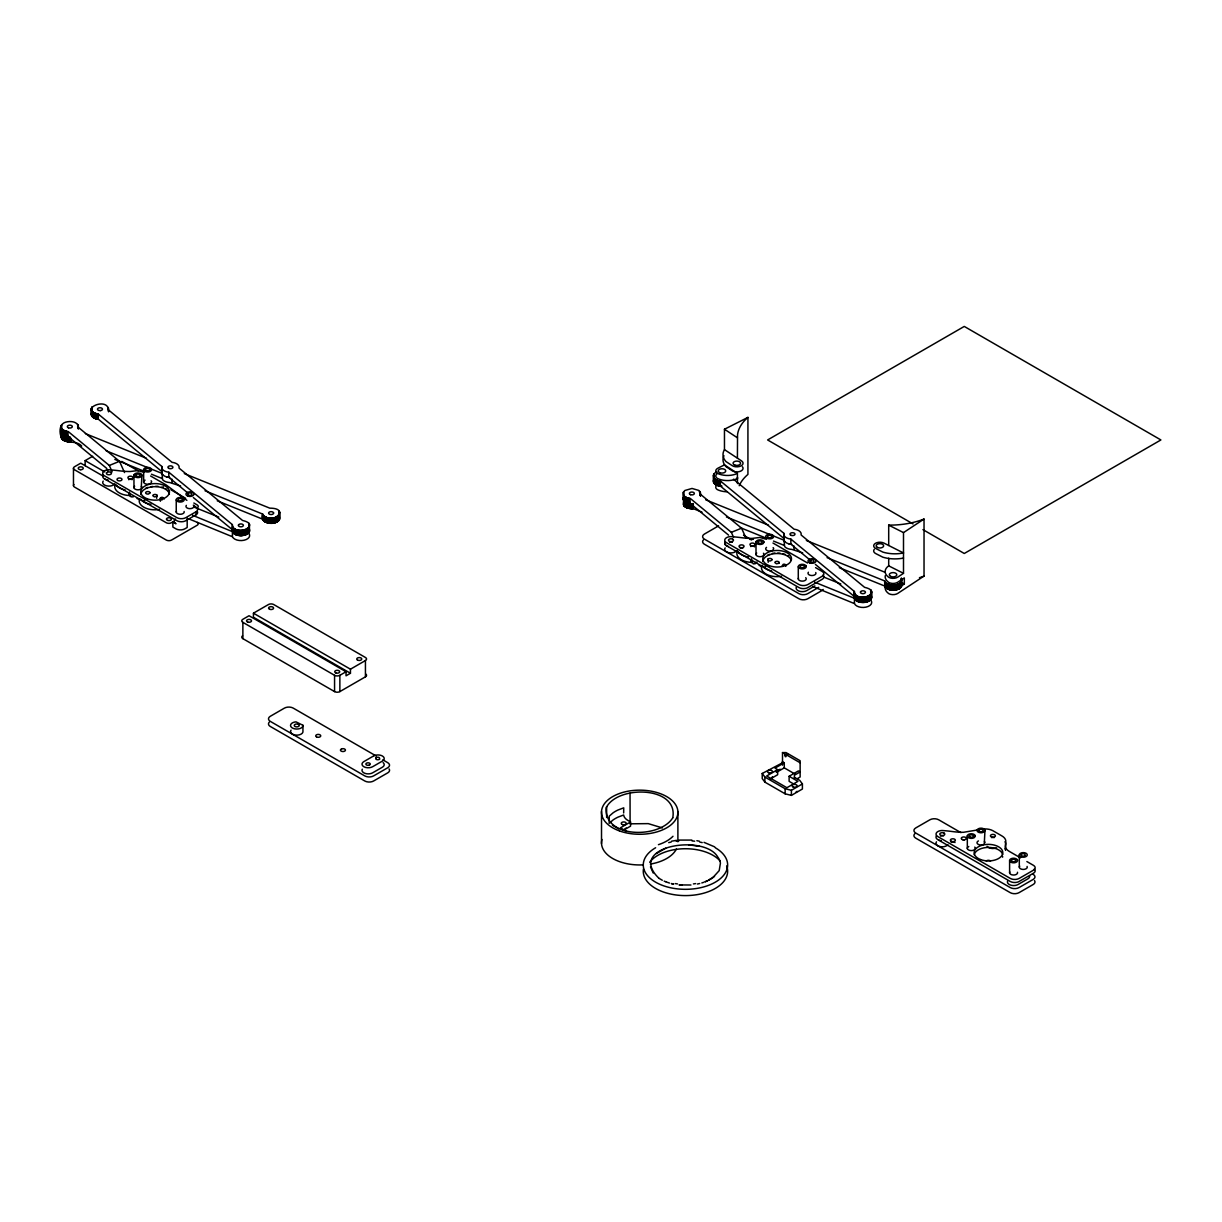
<?xml version="1.0" encoding="UTF-8"?>
<svg xmlns="http://www.w3.org/2000/svg" width="1222" height="1222" viewBox="0 0 1222 1222"><rect width="100%" height="100%" fill="white"/><g stroke="black" fill="none" stroke-linecap="round" stroke-linejoin="round"><path stroke-width="1.5" d="M81.706 446.015C76.39 440.103 67.852 443.983 62.307 439.34C59.42 435.032 58.625 425.699 63.956 422.873C68.417 420.505 78.407 420.903 78.376 427.379L119.527 461.32L124.522 472.563M61.36 437.934L61.436 425.21M61.589 438.423L61.574 424.981M61.91 438.897L61.176 425.959M62.093 439.126L61.864 428.678M62.307 439.34L62.062 428.907M62.536 439.553L62.276 429.136M62.78 439.767L62.505 429.35M63.055 439.966L62.75 429.564M63.33 440.164L63.009 429.762M63.62 440.348L63.3 429.945M63.941 440.531L63.59 430.144M69.058 441.845C72.526 432.328 60.443 440.409 63.911 430.312M64.277 440.699C67.974 435.704 58.671 434.345 61.726 429.823M64.613 440.852L64.247 430.48M64.965 441.005L64.583 430.633M65.346 441.142L64.934 430.786M65.728 441.264L65.316 430.923M66.11 441.386L65.698 431.045M66.507 441.478L66.08 431.167M66.92 441.57L66.477 431.259M67.332 441.661L66.889 431.351M67.76 441.722L67.317 431.442M68.188 441.784L67.729 431.503M68.615 441.814L68.615 436.728M69.501 441.875L69.501 436.773M69.929 441.875L69.929 436.789M70.372 441.86L70.372 438.469M70.815 441.845L70.815 438.454M71.243 441.784L71.243 438.377M77.704 427.822L77.704 424.431M77.872 428.051L77.872 424.66M78.177 428.525L78.04 424.889M78.391 429.014L78.3 425.378M180.627 486.005L169.736 482.537A8.722 5.041 0 0 1 162.587 479.635L161.93 473.357L106.115 450.781M161.732 472.807L161.839 466.468L98.325 414.105C78.116 409.477 107.521 396.371 108.529 409.966L172.042 462.328L174.12 462.71A8.722 5.041 0 0 1 179.13 466.835L179.038 468.087L242.552 520.465C262.745 525.093 233.341 538.184 232.333 524.589L168.819 472.227L166.742 471.845A8.722 5.041 0 0 1 161.732 467.721L161.839 466.468M187.577 492.787L168.819 477.313L168.819 472.227M171.92 482.476L171.92 479.085M702.008 512.171L693.286 508.642L687.39 508.016L683.953 505.755L683.373 492.329L684.839 490.496L692.019 488.449L698.831 490.434L700.42 494.253L741.571 528.179L745.863 537.833M683.633 505.297L683.617 491.84M683.785 505.526L683.373 492.329M684.152 505.984L683.74 495.322M684.351 506.214L683.923 495.552M684.58 506.427L684.32 496.01M684.824 506.641L684.549 496.224M685.099 506.84L684.794 496.422M685.374 507.038L685.053 496.636M685.679 507.222L685.343 496.819M685.985 507.405L685.634 497.003M686.321 507.573L685.954 497.186M686.657 507.726L686.29 497.354M687.024 507.878L686.627 497.507M687.39 508.016L686.993 497.66M687.772 508.138L687.36 497.797M688.154 508.245L687.742 497.919M688.551 508.352L688.123 498.026M688.964 508.444L688.536 498.133M689.391 508.52L688.933 498.225M689.804 508.596L689.361 498.301M690.231 508.642L689.773 498.377M690.674 508.688C694.982 501.539 680.058 503.876 683.77 496.697M691.102 508.719L690.674 503.601M691.545 508.734L691.545 503.647M691.973 508.749L691.973 503.647M692.416 508.734L692.416 503.647M692.859 508.719L692.859 503.617M693.286 508.642L693.286 503.556M699.916 494.925L699.748 491.305M700.084 495.154L700.084 491.763M700.435 495.888L700.221 492.008M700.512 496.147L700.512 492.741M783.776 539.681L783.882 533.327L720.369 480.964C714.901 481.804 710.043 474.075 716.84 471.998M802.686 552.879L791.78 549.396A8.722 5.041 0 0 1 784.631 546.509L783.974 540.216L726.418 516.952M811.072 560.852L790.863 544.187L790.863 539.101L788.786 538.719A8.722 5.041 0 0 1 783.776 534.594L783.882 533.327M793.964 549.35L793.964 545.959M302.949 725.303L302.934 725.96A6.232 3.605 0 0 1 296.411 729.045A6.232 3.605 0 0 1 290.531 725.562A6.232 3.605 0 0 1 296.03 721.866L302.949 725.303L302.934 732.07A6.232 3.605 0 0 1 295.067 735.018A6.232 3.605 0 0 1 291.035 730.13M737.416 458.174L737.538 434.849A61.207 35.346 0 0 1 747.925 417.389L724.463 429.243L724.463 449.62A26.09 15.061 0 0 0 725.944 461.534L732.146 465.613A6.232 3.605 0 0 0 740.944 465.949A6.232 3.605 0 0 0 741.525 460.877L724.463 449.62M716.81 473.999A6.232 3.605 0 0 0 717.299 478.382A15.596 8.997 0 0 0 737.416 478.535L737.462 477.466L737.462 483.576M814.616 582.161L854.453 598.276C857.05 605.058 874.448 603.424 870.706 595.038A8.722 5.041 0 0 1 866.001 602.034A8.722 5.041 0 0 1 854.484 598.52L854.377 596.55L815.395 564.411M790.863 539.101L854.377 591.463C855.4 605.058 884.789 591.952 864.596 587.339L801.082 534.961L801.174 533.708A8.722 5.041 0 0 0 796.164 529.584L794.086 529.202L733.46 479.207M141.92 475.205L141.202 476.611A3.987 2.307 0 0 1 137.506 477.588L136.177 477.359A3.987 2.307 0 0 1 134.099 474.625A3.987 2.307 0 0 1 138.437 473.006A3.987 2.307 0 0 1 141.92 475.205L141.202 488.831A3.987 2.307 0 0 1 137.506 489.808L136.177 489.579A3.987 2.307 0 0 1 134.466 486.356L134.664 486.188M984.978 830.38L984.26 831.785A3.987 2.307 0 0 1 977.814 831.861A3.987 2.307 0 0 1 979.647 828.302A3.987 2.307 0 0 1 984.978 830.38L984.26 844.005A3.987 2.307 0 0 1 978.287 844.387A3.987 2.307 0 0 1 978.425 840.919M164.206 499.004L162.602 497.369A2.184 1.253 0 0 0 161.121 497.491L160.097 499.05A2.184 1.253 0 0 0 161.212 499.737L162.221 499.859M193.351 497.553L232.333 529.676C231.936 538.474 252.817 537.145 248.662 528.164M205.052 490.786L262.608 514.05C257.918 525.491 281.702 526.499 279.258 516.371M774.901 553.047L772.304 553.398M839.3 567.68L884.652 586.01C887.432 592.441 903.501 591.494 901.301 583.245M672.772 817.762C678.592 785.838 617.232 784.921 606.112 807.879C603.867 838.598 659.865 838.75 672.772 817.793M683.678 496.957C681.693 500.852 687.024 503.449 690.216 503.479L728.602 535.144M683.678 502.059L683.327 504.549M61.787 429.854L61.36 432.848L64.247 435.567M61.787 434.94L61.176 437.186M147.786 487.425L146.075 487.945M262.608 514.05C270.551 526.804 291.89 508.23 269.772 508.153L184.293 473.601M827.095 557.66L884.652 580.924C887.554 587.11 902.401 586.621 901.592 578.648M92.246 411.936C88.992 415.74 94.812 419.36 98.325 419.192L161.839 471.555M714.29 478.81C711.051 482.614 716.871 486.234 720.369 486.066L783.882 538.428M672.986 836.26L672.589 836.673A38.203 22.057 0 0 1 659.147 844.433L658.429 844.662M133.213 496.896L130.968 496.819M152.689 486.448L150.902 486.799M755.257 563.77L753.149 563.831M158.035 486.295L155.622 486.371M780.079 553.169L777.589 553.184M755.502 562.548L757.029 562.135M769.753 554.376L768.042 554.803M785.761 566.351L786.25 565.053L784.646 564.243A2.184 1.253 0 0 0 783.165 564.35L782.156 565.923A2.184 1.253 0 0 0 782.722 566.412M756.708 553.062L756.525 553.23A3.987 2.307 0 0 0 758.22 556.453L759.549 556.667A3.987 2.307 0 0 0 763.246 555.705L763.964 554.299A3.987 2.307 0 0 0 763.429 553.23M163.458 486.86L161.503 487.41M658.994 878.328C625.527 846.082 704.193 833.496 717.696 856.912A35.133 20.285 0 0 1 720.43 863.068L719.193 870.629L712.67 877.808M656.397 853.567L665.715 848.19M714.519 876.373L707.706 880.68M888.699 558.21L888.699 565.847A15.596 8.997 0 0 0 888.959 577.456A6.232 3.605 0 0 0 897.758 577.12L903.501 573.332L903.501 532.609L924.031 519.06L924.031 576.081L897.758 593.418A6.232 3.605 0 0 1 888.959 593.755A15.596 8.997 0 0 1 885.232 586.927M900.385 586.591L904.326 583.994L904.326 577.884L897.758 582.222A6.232 3.605 0 0 1 888.959 582.558A15.596 8.997 0 0 1 885.232 575.73M711.815 878.389L708.684 880.191M85.143 465.719L85.143 460.618L92.643 456.295M175.479 518.999A6.232 3.605 0 0 0 174.166 521L174.166 521.443A6.232 3.605 0 0 0 175.983 523.764L172.867 521.977L170.347 523.199A3.742 2.154 0 0 1 166.268 522.726L74.557 469.783A3.742 2.154 0 0 1 74.557 466.728L80.744 463.169L103.244 476.152M193.305 505.144L196.406 507.451A5.728 3.315 0 0 1 195.978 511.789L185.775 517.685A6.354 3.666 0 0 1 176.869 517.639L105.061 476.168A6.232 3.605 0 0 1 102.923 472.364A6.232 3.605 0 0 1 108.193 469.752L109.186 469.767A103.763 59.909 0 0 1 119.741 470.852A44.863 25.906 0 0 0 130.051 471.524L137.75 470.592L144.425 472.425M197.353 511.544A5.728 3.315 0 0 1 195.978 514.844L185.148 521.046A6.354 3.666 0 0 1 176.869 520.694L105.061 479.223M253.443 613.184L350.454 669.198L350.454 673.261L253.443 617.263L253.443 613.184L268.443 604.539A3.742 2.154 0 0 1 273.728 604.539L365.439 657.482A3.742 2.154 0 0 1 365.439 660.537L365.439 676.835L339.869 691.591A3.742 2.154 0 0 1 334.568 691.591L242.873 638.648A3.742 2.154 0 0 1 242.552 635.807M346.04 671.733L249.044 615.735L242.873 619.294A3.742 2.154 0 0 0 242.873 622.349L334.568 675.308A3.742 2.154 0 0 0 339.869 675.308L346.04 671.733L346.04 675.812L350.454 673.261M350.454 669.198L365.439 660.537M718.567 525.888L704.422 534.045A6.232 3.605 0 0 0 704.437 539.146L798.928 593.663A6.232 3.605 0 0 0 807.742 593.663L818.709 587.339M814.891 585.903L806.764 590.593A6.232 3.605 0 0 1 799.127 591.127A6.232 3.605 0 0 1 796.393 586.972M623.327 830.318L630.567 826.148L630.567 821.963L620.425 827.813L626.672 831.418M794.407 777.284L799.707 780.339L802.411 783.928L802.411 789.015L791.398 795.385L785.15 793.826L764.865 782.111L762.223 778.551L762.223 773.465L781.622 763.276L782.508 761.749L784.264 762.772L784.264 767.859L795.247 774.198M784.264 762.772L775.008 768.119L777.65 769.646L777.65 774.733L769.784 779.285M777.65 769.646L766.637 776.001L786.907 787.716L797.935 781.347L789.122 776.26L789.122 781.347L793.521 783.898M775.894 771.678L780.186 769.203M776.55 772.319L784.264 767.859M789.122 776.26L798.378 770.914L800.135 771.937L794.407 775.237L794.407 778.628M797.279 778.674L800.135 777.024L800.135 760.726L786.036 752.584L782.508 752.584L782.508 765.14M762.223 773.465L764.865 777.024L785.15 788.74L791.398 790.298L802.411 783.928M784.936 554.192L783.317 554.223M68.172 431.519L109.308 465.445L119.527 461.32M690.216 498.393L731.352 532.318L741.571 528.179M701.825 882.926L703.872 882.253M623.663 812.951L623.739 807.834L617.904 810.049A34.445 19.888 0 0 0 613.032 812.859L609.228 816.189L609.182 823.353L613.032 819.993A34.445 19.888 0 0 1 617.904 817.182L623.663 814.982A14.74 8.508 0 0 0 627.925 820.436L630.567 821.963M699.717 883.521L697.365 884.056M671.611 841.179L676.545 840.354M903.501 558.057L901.821 558.362A26.09 15.061 0 0 1 882.88 557.201L875.792 553.612A6.232 3.605 0 0 1 874.295 549.32M978.99 829.723L963.41 832.304A44.863 25.906 0 0 1 953.099 831.632A103.763 59.909 0 0 0 942.544 830.532L941.551 830.532A6.232 3.605 0 0 0 936.281 833.129A6.232 3.605 0 0 0 938.42 836.933L1010.243 878.404A6.354 3.666 0 0 0 1019.133 878.45L1033.247 870.308A5.957 3.437 0 0 0 1033.247 865.222L1026.862 861.541M693.409 883.918L695.624 883.598M690.949 885.003L679.035 884.927M166.788 489.167L165.718 489.029M788.755 556.056L787.274 555.628M679.065 840.079L691.851 840.079M129.425 492.115L129.425 495.506L130.662 495.979M751.469 558.989L751.469 562.38L752.706 562.853M888.699 545.486L888.699 525.124L893.801 525.048A61.207 35.346 0 0 0 924.031 519.06M630.048 793.124L630.094 823.811L648.256 823.628L662.385 827.92M688.765 844.784L699.412 846.357M679.967 885.003L682.151 885.171M675.292 883.598L677.507 883.918M788.786 543.805L790.863 544.187M166.742 476.931L168.819 477.313M696.861 840.721L699.305 841.179M761.337 566.718L761.535 566.764A15.58 8.997 0 0 0 781.591 576.265M139.476 499.89L139.293 499.844A15.58 8.997 0 0 0 159.547 509.391M669.503 883.048L666.051 881.887M783.546 554.284L782.737 553.933M169.14 491.488L168.483 490.969M704.009 842.355L714.763 846.907M705.659 499.767L768.455 525.155M806.352 540.475L884.85 572.202M740.379 527.69L766.545 538.26M773.511 541.086L783.974 545.317M823.506 576.967L840.828 583.979M812.874 586.56L854.484 603.622A8.722 5.041 0 0 0 866.001 607.135A8.722 5.041 0 0 0 870.751 600.124M85.357 433.596L146.411 458.281M114.837 459.411L144.486 471.387M151.467 474.212L161.93 478.444M217.256 500.806L262.608 519.136M194.527 507.298L218.784 517.105M192.572 515.287L232.44 531.646A8.722 5.041 0 0 0 243.957 535.175A8.722 5.041 0 0 0 248.708 528.164M189.105 518.983L232.44 536.748A8.722 5.041 0 0 0 243.957 540.261A8.722 5.041 0 0 0 248.708 533.25M664.142 881.108L665.715 881.749M64.277 435.612L68.172 436.621L106.558 468.27L107.994 471.478M888.699 525.124L903.501 532.609M888.699 565.847L903.501 573.332M901.271 582.436L904.326 583.994M156.691 494.91L156.019 494.589A2.184 1.253 0 0 0 152.811 495.735L154.384 496.911L156.798 496.407A2.184 1.253 0 0 0 156.691 494.91L156.691 498.301M766.469 539.299L759.794 537.466L752.095 538.398A44.863 25.906 0 0 1 741.785 537.726A103.763 59.909 0 0 0 731.23 536.641L730.237 536.626A6.232 3.605 0 0 0 724.967 539.223A6.232 3.605 0 0 0 727.105 543.026L798.928 584.513A6.354 3.666 0 0 0 807.818 584.559L821.932 576.402A5.957 3.437 0 0 0 821.932 571.316L815.563 567.634M913.033 523.917L767.615 439.951L964.265 326.427L1160.9 439.951L964.265 553.49L922.946 529.63M772.976 543.042L807.589 563.037M743.541 535.221L751.622 539.895M1020.492 857.859L1009.341 851.413A13.091 7.561 0 0 1 1005.37 845.273L1005.767 841.989A13.091 7.561 0 0 0 1001.796 835.863L992.86 830.7A10.983 6.339 0 0 0 982.457 829.142M960.935 832.64L938.695 819.794A6.232 3.605 0 0 0 929.881 819.794L915.736 827.951A6.232 3.605 0 0 0 915.736 833.037L1010.243 887.569A6.232 3.605 0 0 0 1019.056 887.569L1033.17 879.428A6.232 3.605 0 0 0 1033.17 874.341M782.508 752.584L800.135 762.772M150.642 476.015L166.192 484.981L186.89 500.363M121.803 461.427L138.178 470.882M170.927 489.793L185.668 498.301M193.855 503.021L197.139 504.915A3.742 2.154 0 0 1 197.139 507.97M85.143 460.618L104.832 471.982M612.39 825.217L618.806 828.913M376.3 756.067L293.249 708.118A6.232 3.605 0 0 0 284.436 708.118L270.306 716.291A6.232 3.605 0 0 0 270.306 721.377L364.798 775.909A6.232 3.605 0 0 0 373.611 775.909L387.725 767.752A6.232 3.605 0 0 0 387.725 762.665L382.822 759.84M938.42 839.988L1010.243 881.459A6.354 3.666 0 0 0 1018.506 881.81L1033.812 873.012A5.957 3.437 0 0 0 1034.301 869.01M659.101 878.389L662.324 880.252M724.463 429.243L737.416 437.797M737.416 473.433L724.463 464.879L717.894 468.209A6.232 3.605 0 0 0 717.299 473.281A15.596 8.997 0 0 0 737.416 473.433L737.416 478.535M137.078 498.576L139.171 499.309M759.122 565.45L761.214 566.183M653.22 873.027L650.486 866.887M787.946 754.524L786.937 753.791L786.54 754.646M805.726 577.685L806.169 578.357A3.987 2.307 0 0 1 801.999 581.137A3.987 2.307 0 0 1 798.516 578.052M783.974 540.216L784.631 541.422M161.93 473.357L162.587 474.548M731.352 532.318L733.505 537.13M109.308 465.445L112.164 471.875M751.499 559.432L751.515 562.487M129.456 492.573L129.471 495.628M1019.301 854.835L1019.301 867.055M1009.601 860.639L1009.601 872.859M967.32 835.817L967.32 848.526M901.683 578.877L901.653 586.224M901.454 578.388L901.408 586.713M901.301 578.143L901.256 586.957M901.088 582.1L900.889 587.415M900.675 582.543L900.675 587.629M900.431 582.757L900.431 587.843M900.186 582.97L900.186 588.057M899.911 583.169L899.911 588.256M899.621 583.352L899.621 588.454M899.331 583.536L899.331 588.637M899.01 583.719L899.01 588.805M898.674 583.872L898.674 588.973M898.323 584.04L898.323 589.126M897.971 584.177L897.971 589.264M897.59 584.315L897.59 589.401M897.208 584.437L897.208 589.523M896.811 584.544L896.811 589.63M896.413 584.651L896.413 589.737M896.001 584.727L896.001 589.829M895.589 584.803L895.589 589.905M895.161 584.88L895.161 589.966M894.733 584.926L894.733 590.012M894.29 584.971L894.29 590.058M893.862 584.987L893.862 590.089M893.419 585.002L893.419 590.104M892.977 585.002L892.977 590.104M892.549 585.002L892.549 590.089M892.106 584.971L892.106 590.058M891.678 584.926L891.678 590.027M891.235 584.88L891.235 589.982M890.823 584.819L890.823 589.905M890.395 584.742L890.395 589.844M889.983 584.666L889.983 589.752M889.585 584.559L889.585 589.646M889.188 584.452L889.188 589.539M888.791 584.33L888.791 589.416M888.425 584.192L888.425 589.294M888.058 584.055L888.058 589.141M887.707 583.902L887.707 588.989M887.371 583.734L887.371 588.836M887.05 583.566L887.05 588.653M886.744 583.383L886.744 588.469M886.454 583.2L886.454 588.286M886.194 583.001L886.194 588.087M885.935 582.787L885.935 587.874M885.69 582.573L885.69 587.66M885.476 582.359L885.476 587.446M885.11 581.901L885.278 587.217M884.942 581.657L884.942 586.759M884.652 580.924L884.804 586.514M871.637 591.891L871.637 597.757M871.454 591.143L871.423 598.49M871.21 590.654L871.179 598.979M870.904 590.18L870.858 599.452M870.706 589.951L870.66 599.666M870.446 594.808L870.446 599.895M870.217 595.022L870.217 600.109M869.972 595.221L869.972 600.323M869.697 595.42L869.697 600.521M869.407 595.618L869.407 600.705M869.117 595.801L869.117 600.888M868.796 595.985L868.796 601.071M868.46 596.137L868.46 601.239M868.109 596.305L868.109 601.392M867.757 596.443L867.757 601.53M867.376 596.58L867.376 601.667M866.994 596.703L866.994 601.789M866.612 596.81L866.612 601.911M866.199 596.916L866.199 602.003M865.787 597.008L865.787 602.095M865.375 597.084L865.375 602.171M864.947 597.146L864.947 602.232M864.519 597.191L864.519 602.293M864.091 597.237L864.091 602.324M863.649 597.268L863.649 602.354M863.206 597.283L863.206 602.37M862.778 597.283L862.778 602.37M862.335 597.268L862.335 602.354M861.892 597.253L861.892 602.339M861.464 597.207L861.464 602.293M861.036 597.161L861.036 602.247M860.609 597.1L860.609 602.186M860.181 597.023L860.181 602.11M859.769 596.947L859.769 602.034M859.372 596.84L859.372 601.927M858.974 596.733L858.974 601.82M858.592 596.611L858.592 601.698M858.211 596.473L858.211 601.575M857.844 596.336L857.844 601.423M857.493 596.183L857.493 601.27M857.157 596.015L857.157 601.117M856.836 595.847L856.836 600.949M856.53 595.664L856.53 600.766M856.24 595.481L856.24 600.567M855.965 595.282L855.965 600.369M855.721 595.068L855.721 600.17M855.476 594.854L855.476 599.956M855.064 594.411L855.263 599.727M854.881 594.182L854.881 599.269M854.575 593.709L854.728 599.04M854.377 591.463L854.453 603.363M854.254 591.708L854.239 597.802M798.287 566.733L798.287 578.953M791.398 790.298L791.398 795.385M785.15 788.74L785.15 793.826M768.195 558.897L768.195 562.288M764.865 777.024L764.865 782.111M756.006 541.926L756.006 554.62M747.925 417.389L747.925 474.411A61.207 35.346 0 0 0 739.203 485.73M720.369 480.964L720.369 486.066M719.926 480.949L719.926 486.035M719.514 480.888L719.514 485.974M719.086 480.796L719.086 485.898M718.673 480.704L718.673 485.806M718.276 480.613L718.276 485.699M717.894 480.49L717.894 485.592M717.513 480.368L717.513 485.455M717.131 480.231L717.131 485.317M716.779 480.078L716.779 485.18A6.232 3.605 0 0 0 717.299 489.579A15.596 8.997 0 0 0 727.319 491.779M716.428 479.925L716.428 485.012M716.107 479.757L716.107 484.859M715.787 479.589L715.787 484.676M715.496 479.406L715.496 484.492M715.206 479.207L715.206 484.294M714.946 479.009L714.946 484.095M714.702 478.795L714.702 483.881M714.473 478.581L714.473 483.668M714.091 473.953L714.259 483.454M713.923 474.182L713.892 482.98M713.633 474.655L713.74 482.751M713.434 475.159L713.419 482.003M677.889 811.515L677.889 841.79M606.631 806.642L606.647 817.503M601.514 811.515L601.514 843.592M339.869 675.308L339.869 691.591M334.568 675.308L334.568 691.591M279.731 512.262L279.701 519.106M279.548 511.774L279.502 519.61M279.258 511.285L279.212 520.083M279.028 515.226L279.028 520.312M278.845 515.455L278.845 520.541M278.631 515.669L278.631 520.755M278.387 515.883L278.387 520.984M278.142 516.096L278.142 521.183M277.868 516.295L277.868 521.382M277.577 516.478L277.577 521.58M277.287 516.662L277.287 521.763M276.966 516.845L276.966 521.931M276.63 517.013L276.63 522.1M276.279 517.166L276.279 522.252M275.912 517.303L275.912 522.405M275.546 517.441L275.546 522.527M275.164 517.563L275.164 522.649M274.767 517.67L274.767 522.772M274.37 517.777L274.37 522.863M273.957 517.868L273.957 522.955M273.529 517.945L273.529 523.031M273.117 518.006L273.117 523.092M272.689 518.052L272.689 523.153M272.246 518.097L272.246 523.184M271.819 518.128L271.819 523.215M271.376 518.128L271.376 523.23M270.933 518.128L270.933 523.23M270.49 518.128L270.49 523.215M270.062 518.097L270.062 523.184M269.619 518.067L269.619 523.153M269.191 518.006L269.191 523.108M268.764 517.945L268.764 523.047M268.351 517.884L268.351 522.97M267.939 517.792L267.939 522.879M267.526 517.685L267.526 522.787M267.144 517.578L267.144 522.68M266.747 517.456L266.747 522.558M266.381 517.334L266.381 522.42M266.014 517.181L266.014 522.283M265.663 517.028L265.663 522.13M265.327 516.875L265.327 521.962M265.006 516.692L265.006 521.794M264.7 516.509L264.7 521.611M264.41 516.326L264.41 521.412M264.135 516.127L264.135 521.214M263.891 515.913L263.891 521.015M263.433 515.485L263.647 520.801M263.234 515.256L263.234 520.343M262.898 514.798L263.051 520.114M262.638 514.309L262.761 519.64M249.41 524.269L249.471 531.371M249.166 523.78L249.273 531.86M249.028 523.535L248.983 532.349M248.845 523.306L248.814 532.578M248.616 527.705L248.402 533.021M248.173 528.148L248.173 533.235M247.929 528.362L247.929 533.449M247.654 528.561L247.654 533.647M247.363 528.744L247.363 533.846M247.058 528.927L247.058 534.029M246.752 529.111L246.752 534.197M246.416 529.279L246.416 534.365M246.065 529.432L246.065 534.518M245.714 529.569L245.714 534.671M245.332 529.706L245.332 534.793M244.95 529.829L244.95 534.915M244.553 529.936L244.553 535.037M244.156 530.043L244.156 535.129M243.743 530.134L243.743 535.221M243.331 530.211L243.331 535.297M242.903 530.272L242.903 535.358M242.873 622.349L242.873 638.648M242.475 530.333L242.475 535.419M242.048 530.363L242.048 535.465M241.605 530.394L241.605 535.48M241.162 530.409L241.162 535.496M240.734 530.409L240.734 535.496M240.291 530.394L240.291 535.496M239.848 530.379L239.848 535.465M239.42 530.333L239.42 535.435M238.993 530.287L238.993 535.373M238.565 530.226L238.565 535.312M238.137 530.149L238.137 535.251M237.725 530.073L237.725 535.16M237.328 529.966L237.328 535.068M236.931 529.859L236.931 534.946M236.549 529.737L236.549 534.839M236.167 529.615L236.167 534.701M235.8 529.462L235.8 534.564M235.449 529.309L235.449 534.411M235.113 529.157L235.113 534.243M234.792 528.973L234.792 534.075M234.487 528.805L234.487 533.892M234.196 528.607L234.196 533.693M233.921 528.408L233.921 533.495M233.662 528.21L233.662 533.296M233.433 527.996L233.433 533.082M233.219 527.767L233.219 532.868M233.02 527.553L233.02 532.639M232.669 527.079L232.837 532.41M232.424 526.59L232.409 536.489M232.333 524.589L232.317 531.433M195.978 511.789L195.978 514.844M187.18 518.143L187.18 527.476L184.797 528.866A6.232 3.605 0 0 1 175.983 528.866L172.867 527.064L172.867 521.977M176.243 499.874L176.243 512.079M160.372 497.858L160.372 501.249M143.646 469.615L143.646 481.835M133.962 475.053L133.962 487.746M108.437 407.949L108.621 411.845M108.193 407.476L108.33 411.111M98.325 414.105L98.325 419.192M97.882 414.075L97.882 419.177M97.454 414.014L97.454 419.1M97.042 413.937L97.042 419.024M96.63 413.846L96.63 418.932M96.233 413.739L96.233 418.825M95.835 413.616L95.835 418.718M95.453 413.494L95.453 418.596M95.087 413.357L95.087 418.459M94.736 413.219L94.736 418.306M94.384 413.051L94.384 418.153M94.063 412.883L94.063 417.985M93.743 412.715L93.743 417.802M93.437 412.532L93.437 417.618M93.162 412.333L93.162 417.42M92.903 412.135L92.903 417.221M92.643 411.921L92.643 417.008M92.414 411.707L92.414 416.794M92.246 406.85L92.215 416.58M92.047 407.079L92.017 416.351M91.726 407.552L91.696 415.877M91.482 408.041L91.467 415.388M91.268 408.79L91.268 414.64M73.473 468.255L73.473 485.562M197.46 522.436A3.742 2.154 0 0 1 197.139 525.277L171.569 540.048A3.742 2.154 0 0 1 166.268 540.048L74.557 487.089A3.742 2.154 0 0 1 73.977 484.492M114.654 483.927A6.232 3.605 0 0 1 106.451 485.806A6.232 3.605 0 0 1 103.198 481.071M108.025 479.956A6.232 3.605 0 0 1 103.198 474.961M626.138 827.92A2.49 1.436 0 0 1 624.977 828.791M676.392 849.046A38.203 22.057 0 0 1 650.364 864.076M643.307 864.855A38.203 22.057 0 0 1 601.972 839.453M772.441 776.642A2.49 1.436 0 0 1 771.708 777.666M797.034 791.276A2.49 1.436 0 0 1 795.873 792.146M129.425 495.506A15.58 8.997 0 0 1 115.128 484.492M125.224 489.946A15.58 8.997 0 0 1 115.662 484.508M169.736 477.435A8.722 5.041 0 0 1 161.808 472.853M145.067 480.139A3.987 2.307 0 0 0 144.929 483.607A3.987 2.307 0 0 0 150.902 483.24L151.62 481.835A3.987 2.307 0 0 0 151.085 480.765M141.385 486.356A3.987 2.307 0 0 1 141.92 487.425M128.646 479.666A2.49 1.436 0 0 1 132.175 479.666M193.718 505.648A3.987 2.307 0 0 1 189.639 508.658A3.987 2.307 0 0 1 186.34 505.358M184.125 511.483A3.987 2.307 0 0 1 179.94 514.263A3.987 2.307 0 0 1 176.472 511.178M144.761 500.669A14.343 8.279 0 0 1 144.15 500.272M140.79 494.498A14.343 8.279 0 0 1 154.95 486.646A14.343 8.279 0 0 1 169.415 494.33M150.963 504.396A15.58 8.997 0 0 1 149.16 504.044M148.412 503.861A15.58 8.997 0 0 1 140.637 499.218M366.035 674.223A3.742 2.154 0 0 1 365.439 676.835M715.282 847.747A42.174 24.348 0 0 1 715.282 882.192A42.174 24.348 0 0 1 655.634 882.192A42.174 24.348 0 0 1 655.634 847.747M668.709 842.615A42.174 24.348 0 0 1 671.168 842.05M676.255 841.21A42.174 24.348 0 0 1 678.852 840.919M692.049 840.919A42.174 24.348 0 0 1 694.661 841.21M699.748 842.05A42.174 24.348 0 0 1 702.207 842.615M726.616 865.924A42.174 24.348 0 0 1 688.108 895.543A42.174 24.348 0 0 1 643.459 868.934M649.676 862.289A38.982 22.515 0 0 1 684.228 848.74A38.982 22.515 0 0 1 720.201 861.021M269.314 722.126A6.232 3.605 0 0 0 270.306 726.464L364.798 780.995A6.232 3.605 0 0 0 373.611 780.995L387.725 772.854A6.232 3.605 0 0 0 389.085 768.928M362.277 769.203A6.232 3.605 0 0 0 364.996 773.358A6.232 3.605 0 0 0 372.634 772.823L382.394 767.202A6.232 3.605 0 0 0 383.082 762.589M766.53 547.364A3.987 2.307 0 0 0 767.294 550.633A3.987 2.307 0 0 0 772.946 550.099L773.663 548.709A3.987 2.307 0 0 0 773.129 547.624M750.69 546.54A2.49 1.436 0 0 1 754.616 546.83M815.761 572.522A3.987 2.307 0 0 1 811.698 575.531A3.987 2.307 0 0 1 808.384 572.232M765.644 566.733A14.343 8.279 0 0 1 765.125 566.305M762.833 561.372A14.343 8.279 0 0 1 776.107 553.551A14.343 8.279 0 0 1 791.214 560.165M740.303 548.128A2.49 1.436 0 0 1 742.793 548.128M822.986 575.104A5.957 3.437 0 0 1 822.498 579.121L807.192 587.919A6.354 3.666 0 0 1 798.928 587.553L727.105 546.081A6.232 3.605 0 0 1 725.242 541.835A6.232 3.605 0 0 0 728.419 546.524M729.717 542.018A2.49 1.436 0 0 1 732.207 542.018M703.444 539.88A6.232 3.605 0 0 0 704.437 544.233L798.928 598.765A6.232 3.605 0 0 0 807.742 598.765L821.856 590.608A6.232 3.605 0 0 0 823.2 589.447M736.606 550.74A6.232 3.605 0 0 1 728.419 552.634A6.232 3.605 0 0 1 725.15 547.899M729.641 541.972A2.49 1.436 0 0 1 732.131 541.972M791.78 544.309A8.722 5.041 0 0 1 783.852 539.727M914.759 833.786A6.232 3.605 0 0 0 915.736 838.139L1010.243 892.656A6.232 3.605 0 0 0 1019.056 892.656L1033.17 884.514A6.232 3.605 0 0 0 1034.515 880.588M1007.524 881.306A6.232 3.605 0 0 0 1010.762 885.14A6.232 3.605 0 0 0 1018.079 884.499L1027.824 878.862A6.232 3.605 0 0 0 1029.627 876.006M996.663 847.778A6.232 3.605 0 0 1 987.086 846.342M991.668 837.635A2.49 1.436 0 0 1 994.158 837.635M947.921 844.646A6.232 3.605 0 0 1 939.733 846.525A6.232 3.605 0 0 1 936.464 841.805M986.23 861.052A2.49 1.436 0 0 1 986.628 860.746L987.132 860.517A2.49 1.436 0 0 1 990.538 861.052M1005.202 848.297A13.106 7.561 0 0 1 1005.691 849.886M941.307 840.675A6.232 3.605 0 0 1 936.464 835.695M940.512 836.138A2.49 1.436 0 0 1 943.521 835.909M1017.483 872.264A3.987 2.307 0 0 1 1013.298 875.028A3.987 2.307 0 0 1 1009.83 871.943M1027.076 866.429A3.987 2.307 0 0 1 1022.997 869.438A3.987 2.307 0 0 1 1019.698 866.123M984.443 841.53A3.987 2.307 0 0 1 984.978 842.6M968.771 846.495A3.987 2.307 0 0 0 969.535 850.359L970.864 850.573A3.987 2.307 0 0 0 974.56 849.611L975.278 848.205A3.987 2.307 0 0 0 974.744 847.136M963.119 840.064A2.49 1.436 0 0 1 964.418 840.064M1002.712 856.653A14.343 8.279 0 0 1 1002.575 857.172M974.224 854.758A14.343 8.279 0 0 1 988.308 847.426A14.343 8.279 0 0 1 1002.682 854.575M951.098 842.248A2.49 1.436 0 0 1 955.024 842.554M1004.988 841.714A13.091 7.561 0 0 1 1005.813 844.478L1005.309 848.893A13.091 7.561 0 0 0 1005.431 850.023M748.582 557.033A15.58 8.997 0 0 1 746.505 556.652M746 556.529A15.58 8.997 0 0 1 737.905 551.672M737.233 550.48A15.58 8.997 0 0 0 737.446 550.923A15.58 8.997 0 0 0 751.469 562.38M749.88 539.421A15.58 8.997 0 0 1 753.424 539.33M771.708 571.025A15.58 8.997 0 0 1 762.131 565.206M721.973 486.096A15.596 8.997 0 0 1 720.308 485.669M718.75 485.134A15.596 8.997 0 0 1 717.299 484.492M723.928 455.684A26.09 15.061 0 0 0 725.944 466.621L732.146 470.699A6.232 3.605 0 0 0 740.288 471.325A6.232 3.605 0 0 0 742.426 466.743M924.031 576.081A61.207 35.346 0 0 1 919.448 577.701M887.844 587.828A15.596 8.997 0 0 1 886.912 586.927M897.758 588.332A6.232 3.605 0 0 1 896.536 588.943M890.319 589.187A6.232 3.605 0 0 1 888.959 588.668M784.784 755.165C785.425 759.29 787.64 754.264 784.784 755.165M273.606 513.011L273.346 513.744A2.49 1.436 0 0 1 270.612 514.508L270.001 514.386A2.49 1.436 0 0 1 268.748 513.546L268.626 513.179A2.49 1.436 0 0 1 270.978 511.667A2.49 1.436 0 0 1 273.606 513.011M151.62 469.615L150.902 471.02A3.987 2.307 0 0 1 144.456 471.096A3.987 2.307 0 0 1 146.289 467.522A3.987 2.307 0 0 1 151.62 469.615M763.964 542.079L763.246 543.485A3.987 2.307 0 0 1 759.549 544.447L758.22 544.233A3.987 2.307 0 0 1 756.143 541.499A3.987 2.307 0 0 1 760.481 539.88A3.987 2.307 0 0 1 763.964 542.079M773.663 536.489L772.946 537.879A3.987 2.307 0 0 1 766.5 537.955A3.987 2.307 0 0 1 768.333 534.396A3.987 2.307 0 0 1 773.663 536.489M975.278 835.985L974.56 837.391A3.987 2.307 0 0 1 970.864 838.353L969.535 838.139A3.987 2.307 0 0 1 967.457 835.405A3.987 2.307 0 0 1 971.796 833.786A3.987 2.307 0 0 1 975.278 835.985M238.504 524.956L238.397 525.323A2.49 1.436 0 0 0 239.069 526.361L239.573 526.59A2.49 1.436 0 0 0 242.598 526.422L243.27 525.781A2.49 1.436 0 0 0 241.605 523.994A2.49 1.436 0 0 0 238.504 524.956M860.548 591.83L860.441 592.196A2.49 1.436 0 0 0 861.113 593.235L861.617 593.464A2.49 1.436 0 0 0 864.641 593.296L865.329 592.655A2.49 1.436 0 0 0 863.649 590.868A2.49 1.436 0 0 0 860.548 591.83M187.898 493.673L188.02 494.757A2.184 1.268 0 0 0 190.006 495.399A2.184 1.268 0 0 0 191.9 494.681L191.442 493.245A2.184 1.268 0 0 0 187.898 493.673M375.75 758.007L375.857 759.091A2.184 1.268 0 0 0 377.842 759.733A2.184 1.268 0 0 0 379.752 759.015L379.278 757.579A2.184 1.268 0 0 0 375.734 758.007M809.942 560.547L810.064 561.631A2.184 1.268 0 0 0 812.05 562.273A2.184 1.268 0 0 0 813.944 561.555L813.485 560.104A2.184 1.268 0 0 0 809.942 560.547M1021.256 854.453L1021.378 855.537A2.184 1.268 0 0 0 1023.364 856.179A2.184 1.268 0 0 0 1025.258 855.446L1024.8 854.01A2.184 1.268 0 0 0 1021.256 854.453M150.016 492.863L148.626 493.993A2.184 1.253 0 0 1 145.8 493.276A2.184 1.253 0 0 1 147.037 491.641A2.184 1.253 0 0 1 149.863 492.344L150.016 492.863M772.06 559.737L770.67 560.867A2.184 1.253 0 0 1 767.859 560.15A2.184 1.253 0 0 1 769.081 558.515A2.184 1.253 0 0 1 771.907 559.218L772.06 559.737M373.565 755.99L363.82 761.627A6.232 3.605 0 0 0 363.82 766.713A6.232 3.605 0 0 0 372.634 766.713L382.394 761.092A6.232 3.605 0 0 0 382.394 755.99A6.232 3.605 0 0 0 373.565 755.99M778.842 563.281L776.428 563.785L774.855 562.594A2.184 1.253 0 0 1 778.063 561.463L778.735 561.784A2.184 1.253 0 0 1 778.842 563.281M341.702 748.857L341.182 749.086A2.49 1.436 0 0 0 342.099 751.454A2.49 1.436 0 0 0 345.429 749.972A2.49 1.436 0 0 0 341.702 748.857M706.988 881.001L705.201 881.749L706.988 881.001M181.314 500.837L180.337 501.005A2.184 1.253 0 0 1 178.152 499.355A2.184 1.253 0 0 1 181.604 498.775A2.184 1.253 0 0 1 181.314 500.837M803.358 567.711L802.38 567.879A2.184 1.253 0 0 1 800.196 566.229A2.184 1.253 0 0 1 803.648 565.633A2.184 1.253 0 0 1 803.358 567.711M369.151 765.171L368.173 765.339A2.184 1.253 0 0 1 365.989 763.689A2.184 1.253 0 0 1 369.441 763.093A2.184 1.253 0 0 1 369.151 765.171M1014.672 861.617L1013.695 861.785A2.184 1.253 0 0 1 1011.511 860.135A2.184 1.253 0 0 1 1014.963 859.54A2.184 1.253 0 0 1 1014.672 861.617M100.479 410.592L99.196 410.546A2.49 1.436 0 0 1 98.02 408.285A2.49 1.436 0 0 1 102.098 408.423A2.49 1.436 0 0 1 100.479 410.592M80.744 469.706L80.087 469.645A2.49 1.436 0 0 1 78.437 467.705A2.49 1.436 0 0 1 81.981 467.018L82.5 467.247A2.49 1.436 0 0 1 83.035 468.805A2.49 1.436 0 0 1 80.744 469.706M769.264 537.802L768.241 537.512A2.184 1.253 0 0 1 768.623 535.465A2.184 1.253 0 0 1 771.83 536.366A2.184 1.253 0 0 1 769.264 537.802M147.205 470.928L146.197 470.638A2.184 1.253 0 0 1 146.564 468.591A2.184 1.253 0 0 1 149.787 469.492A2.184 1.253 0 0 1 147.205 470.928M980.563 831.708L979.555 831.418A2.184 1.253 0 0 1 979.922 829.356A2.184 1.253 0 0 1 983.145 830.273A2.184 1.253 0 0 1 980.563 831.708M673.551 884.056L671.504 883.582L673.551 884.056M732.726 539.192L732.207 538.963A2.49 1.436 0 0 0 728.48 540.078A2.49 1.436 0 0 0 731.825 541.56A2.49 1.436 0 0 0 732.726 539.192M944.041 833.083L943.521 832.854A2.49 1.436 0 0 0 939.794 833.984A2.49 1.436 0 0 0 943.14 835.466A2.49 1.436 0 0 0 944.041 833.083M110.683 472.318L110.163 472.089A2.49 1.436 0 0 0 106.436 473.204A2.49 1.436 0 0 0 109.781 474.686A2.49 1.436 0 0 0 110.683 472.318M298.519 724.432L298.015 724.203A2.49 1.436 0 0 0 294.273 725.318A2.49 1.436 0 0 0 297.618 726.8A2.49 1.436 0 0 0 298.519 724.432M903.501 552.97L883.995 543.118A6.232 3.605 0 0 0 875.196 543.454A6.232 3.605 0 0 0 875.792 548.525L882.88 552.115A26.09 15.061 0 0 0 903.501 552.97M1017.483 860.044L1017.04 859.372A3.987 2.307 0 0 0 1010.35 859.158A3.987 2.307 0 0 0 1012.748 862.778A3.987 2.307 0 0 0 1017.483 860.044M806.169 566.137L805.726 565.465A3.987 2.307 0 0 0 799.035 565.267A3.987 2.307 0 0 0 801.433 568.872A3.987 2.307 0 0 0 806.169 566.137M184.125 499.263L183.682 498.591A3.987 2.307 0 0 0 176.991 498.393A3.987 2.307 0 0 0 179.39 501.998A3.987 2.307 0 0 0 184.125 499.263M167.674 520.419A2.49 1.436 0 0 0 171.416 519.167A2.49 1.436 0 0 0 167.674 517.929A2.49 1.436 0 0 0 167.674 520.419M622.487 824.606A2.49 1.436 0 0 0 626.229 823.353A2.49 1.436 0 0 0 622.487 822.116A2.49 1.436 0 0 0 622.487 824.606M619.569 830.96A38.203 22.057 0 0 0 677.889 812.905A38.203 22.057 0 0 0 621.647 792.773A38.203 22.057 0 0 0 619.569 830.96M768.699 772.793A2.49 1.436 0 0 0 772.441 771.556A2.49 1.436 0 0 0 768.699 770.303A2.49 1.436 0 0 0 768.699 772.793M792.864 786.831A2.49 1.436 0 0 0 797.034 786.174A2.49 1.436 0 0 0 793.979 784.417A2.49 1.436 0 0 0 792.864 786.831M68.463 427.807A2.49 1.436 0 0 0 72.312 426.692A2.49 1.436 0 0 0 68.707 425.317A2.49 1.436 0 0 0 68.463 427.807M168.835 468.377A2.49 1.436 0 0 0 172.882 467.522A2.49 1.436 0 0 0 169.583 465.918A2.49 1.436 0 0 0 168.835 468.377M187.745 496.086A3.987 2.307 0 0 0 193.916 494.268A3.987 2.307 0 0 0 188.112 492.099A3.987 2.307 0 0 0 187.745 496.086M136.742 476.351A2.184 1.253 0 0 0 140.102 475.358A2.184 1.253 0 0 0 136.94 474.167A2.184 1.253 0 0 0 136.742 476.351M128.646 478.642A2.49 1.436 0 0 0 132.816 478.001A2.49 1.436 0 0 0 129.761 476.229A2.49 1.436 0 0 0 128.646 478.642M147.297 498.82A14.343 8.279 0 0 0 169.43 492.313A14.343 8.279 0 0 0 148.595 484.492A14.343 8.279 0 0 0 147.297 498.82M117.74 480.46A2.49 1.436 0 0 0 121.91 479.818A2.49 1.436 0 0 0 118.855 478.046A2.49 1.436 0 0 0 117.74 480.46M269.833 609.35A2.49 1.436 0 0 0 273.575 608.098A2.49 1.436 0 0 0 269.833 606.845A2.49 1.436 0 0 0 269.833 609.35M357.496 660.033A2.49 1.436 0 0 0 361.681 659.376A2.49 1.436 0 0 0 358.626 657.619A2.49 1.436 0 0 0 357.496 660.033M247.791 622.074A2.49 1.436 0 0 0 251.533 620.822A2.49 1.436 0 0 0 247.791 619.585A2.49 1.436 0 0 0 247.791 622.074M335.974 672.986A2.49 1.436 0 0 0 339.716 671.733A2.49 1.436 0 0 0 335.974 670.496A2.49 1.436 0 0 0 335.974 672.986M316.483 736.866A2.49 1.436 0 0 0 320.653 736.224A2.49 1.436 0 0 0 317.598 734.453A2.49 1.436 0 0 0 316.483 736.866M809.804 562.945A3.987 2.307 0 0 0 815.96 561.142A3.987 2.307 0 0 0 810.155 558.958A3.987 2.307 0 0 0 809.804 562.945M758.786 543.225A2.184 1.253 0 0 0 762.146 542.232A2.184 1.253 0 0 0 758.984 541.041A2.184 1.253 0 0 0 758.786 543.225M750.69 545.516A2.49 1.436 0 0 0 754.86 544.875A2.49 1.436 0 0 0 751.805 543.103A2.49 1.436 0 0 0 750.69 545.516M769.341 565.694A14.343 8.279 0 0 0 791.474 559.187A14.343 8.279 0 0 0 770.639 551.366A14.343 8.279 0 0 0 769.341 565.694M739.784 547.334A2.49 1.436 0 0 0 743.954 546.692A2.49 1.436 0 0 0 740.899 544.92A2.49 1.436 0 0 0 739.784 547.334M1021.103 856.851A3.987 2.307 0 0 0 1027.274 855.033A3.987 2.307 0 0 0 1021.47 852.864A3.987 2.307 0 0 0 1021.103 856.851M970.1 837.116A2.184 1.253 0 0 0 973.46 836.123A2.184 1.253 0 0 0 970.299 834.947A2.184 1.253 0 0 0 970.1 837.116M962.004 839.422A2.49 1.436 0 0 0 966.174 838.766A2.49 1.436 0 0 0 963.119 837.009A2.49 1.436 0 0 0 962.004 839.422M980.655 859.585A14.343 8.279 0 0 0 1002.788 853.078A14.343 8.279 0 0 0 981.953 845.273A14.343 8.279 0 0 0 980.655 859.585M951.098 841.24A2.49 1.436 0 0 0 955.268 840.583A2.49 1.436 0 0 0 952.213 838.827A2.49 1.436 0 0 0 951.098 841.24M991.668 837.07A2.49 1.436 0 0 0 995.411 835.817A2.49 1.436 0 0 0 991.668 834.58A2.49 1.436 0 0 0 991.668 837.07M690.506 494.681A2.49 1.436 0 0 0 694.356 493.566A2.49 1.436 0 0 0 690.751 492.191A2.49 1.436 0 0 0 690.506 494.681M719.911 472.715A3.742 2.154 0 0 0 725.731 471.05A3.742 2.154 0 0 0 720.338 468.973A3.742 2.154 0 0 0 719.911 472.715M734.758 465.047A3.742 2.154 0 0 0 740.563 463.382A3.742 2.154 0 0 0 735.186 461.305A3.742 2.154 0 0 0 734.758 465.047M890.609 576.387A3.742 2.154 0 0 0 896.734 575.18A3.742 2.154 0 0 0 891.861 572.706A3.742 2.154 0 0 0 890.609 576.387M877.427 547.441A3.742 2.154 0 0 0 883.567 546.234A3.742 2.154 0 0 0 878.694 543.775A3.742 2.154 0 0 0 877.427 547.441M790.878 535.251A2.49 1.436 0 0 0 794.942 534.396A2.49 1.436 0 0 0 791.627 532.792A2.49 1.436 0 0 0 790.878 535.251"/></g></svg>
